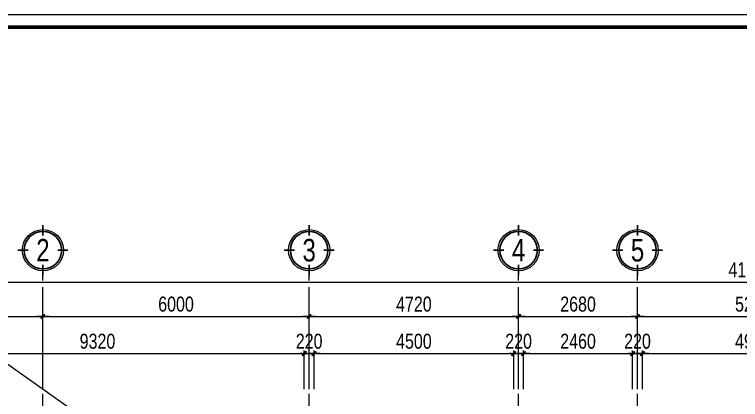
# Model space of a CAD drawing. Header units: millimetres. Extents: x 1109421 to 1726579, y -247837 to 144927.
# Drawn here: x 1647823 to 1664183, y -200429 to -191761 of the extents above; entities that cross this region are included whole.
import ezdxf
from ezdxf.enums import TextEntityAlignment as Align

# ---------------------------------------------------------------- set-up
doc = ezdxf.new("R2010")
doc.units = ezdxf.units.MM
doc.header["$LTSCALE"] = 600
doc.header["$MEASUREMENT"] = 0
doc.linetypes.add('CENTER', pattern=[2, 1.25, -0.25, 0.25, -0.25])
doc.layers.get('0').update_dxf_attribs({"lineweight": 0})
doc.layers.get('Defpoints').update_dxf_attribs({"lineweight": 0})
for name, color, linetype, lineweight in [('dim', 144, 'Continuous', 13), ('Khungten_LCDI', 7, 'Continuous', 25), ('LC ISO', 153, 'Continuous', 13), ('LC Text1', 3, 'Continuous', 20), ('truc', 76, 'CENTER', 9)]:
    doc.layers.add(name, color=color, linetype=linetype, lineweight=lineweight)
doc.layers.add('KCS_Plotter', color=11, linetype='Continuous', plot=False)
doc.styles.add('EG 1', font='VHAVANB.TTF')
doc.styles.add('HOATBIF', font='hoatbif.shx', dxfattribs={"width": 0.8})
doc.styles.add('Khungten', font='VHAVAN.TTF', dxfattribs={"width": 0.9, "height": 5000})
doc.styles.add('Tahoma', font='tahoma.ttf')
doc.styles.add('Title', font='VHBLACK.TTF')
doc.dimstyles.new('1-135', dxfattribs={"dimscale": 135, "dimtxt": 2.5, "dimasz": 0.35, "dimexe": 0.5, "dimexo": 0, "dimgap": 0.8, "dimtad": 1, "dimdec": 0, "dimzin": 0, "dimdsep": 46, "dimtxsty": 'HOATBIF', "dimblk1": 'DOT', "dimblk2": 'DOT', "dimsah": 1, "dimcen": -1, "dimdle": 1, "dimclrd": 256, "dimclre": 256, "dimclrt": 4, "dimadec": 3, "dimazin": 2, "dimtfac": 0.333333, "dimtdec": 0, "dimtix": 1, "dimtmove": 2, "dimatfit": 3, "dimldrblk": 'DOT', "dimfxl": 1, "dimtvp": 0.833333, "dimtolj": 1, "dimtzin": 0, "dimarcsym": 0})

# ---------------------------------------------------------------- blocks, each defined once
blk = doc.blocks.new('A$Cb3b0a436')
at = {"layer": 'Defpoints', "color": 0, "lineweight": 0}
blk.add_lwpolyline([(6.98, 0), (6.98, 297), (426.98, 297), (426.98, 0)], close=True, dxfattribs=at)
at = {"layer": 'Khungten_LCDI', "color": 5, "lineweight": 60}
blk.add_lwpolyline([(18.98, 2), (18.98, 295), (424.98, 295), (424.98, 2)], close=True, dxfattribs=at)
at = {"color": 7, "style": 'Khungten', "width": 0.8}
for tag, p in [('REVISION', (413.97, 41.04)), ('NGAYHT', (414.44, 32.41))]:
    blk.add_attdef(tag, text='', height=2, dxfattribs=at).set_placement(p, align=Align.CENTER)
at = {"layer": 'LC Text1', "style": 'Title', "width": 1.485915}
for tag, p, p2 in [('TENBANVE1', (388.11, 59.64), (422.38, 59.64)), ('TENBANVE2', (388.11, 52.88), (422.38, 52.88))]:
    blk.add_attdef(tag, text='', height=2.5, dxfattribs=at).set_placement(p, p2, align=Align.FIT)
at = {"layer": 'LC Text1', "style": 'Title', "width": 0.7}
blk.add_attdef('SOBANVE', text='', height=2.5, dxfattribs=at).set_placement((414.6, 9.54), align=Align.CENTER)
blk = doc.blocks.new('DOT')
at = {"layer": 'dim'}
for p, q in [((-3, 0), (3, 0)), ((-1, -1), (1, 1))]:
    blk.add_line(p, q, dxfattribs=at)
blk.add_lwpolyline([(0.5, 1), (-1, -0.5), (-0.5, -1), (1, 0.5)], close=True, dxfattribs=at)
blk = doc.blocks.new('*D1637')
at = {"layer": 'Defpoints', "color": 0, "transparency": 16777216}
for p in [(1654353, -199396), (1645033, -200201), (1654353, -200201)]:
    blk.add_point(p, dxfattribs=at)
at = {"layer": 'dim', "lineweight": -2, "transparency": 16777216}
for p, q in [((1645033, -200201), (1645033, -199329)), ((1645081, -199396), (1654306, -199396)), ((1654353, -200201), (1654353, -199329))]:
    blk.add_line(p, q, dxfattribs=at)
at = {"layer": 'dim', "lineweight": -2, "transparency": 16777216, "xscale": 47.25, "yscale": 47.25, "zscale": 47.25, "rotation": 180}
blk.add_blockref('DOT', (1645033, -199396), dxfattribs=at)
at = {"layer": 'dim', "lineweight": -2, "transparency": 16777216, "xscale": 47.25, "yscale": 47.25, "zscale": 47.25}
blk.add_blockref('DOT', (1654353, -199396), dxfattribs=at)
at = {"layer": 'dim', "color": 4, "transparency": 16777216, "insert": (1649693, -199120), "char_height": 337.5, "attachment_point": 5, "style": 'HOATBIF'}
blk.add_mtext('\\A1;9320', dxfattribs=at)
blk = doc.blocks.new('_Dot')
at = {"color": 0, "linetype": 'ByBlock', "lineweight": -2}
blk.add_line((-0.5, 0), (-1, 0), dxfattribs=at)
at = {"color": 0, "linetype": 'ByBlock', "const_width": 0.5}
blk.add_lwpolyline([(-0.25, 0, 1), (0.25, 0, 1)], format="xyb", close=True, dxfattribs=at)
blk = doc.blocks.new('*D1638')
at = {"layer": 'Defpoints', "color": 0, "transparency": 16777216}
for p in [(1654573, -199396), (1654353, -200201), (1654573, -200201)]:
    blk.add_point(p, dxfattribs=at)
at = {"layer": 'dim', "lineweight": -2, "transparency": 16777216}
for p, q in [((1654306, -199396), (1654259, -199396)), ((1654353, -200201), (1654353, -199329)), ((1654353, -199396), (1654573, -199396)), ((1654573, -200201), (1654573, -199329)), ((1654621, -199396), (1654668, -199396))]:
    blk.add_line(p, q, dxfattribs=at)
at = {"layer": 'dim', "lineweight": -2, "transparency": 16777216, "xscale": 47.25, "yscale": 47.25, "zscale": 47.25}
blk.add_blockref('DOT', (1654353, -199396), dxfattribs=at)
at = {"layer": 'dim', "lineweight": -2, "transparency": 16777216, "xscale": 47.25, "yscale": 47.25, "zscale": 47.25, "rotation": 180}
blk.add_blockref('DOT', (1654573, -199396), dxfattribs=at)
at = {"layer": 'dim', "color": 4, "transparency": 16777216, "insert": (1654463, -199120), "char_height": 337.5, "attachment_point": 5, "style": 'HOATBIF'}
blk.add_mtext('\\A1;220', dxfattribs=at)
blk = doc.blocks.new('*D1639')
at = {"layer": 'Defpoints', "color": 0, "transparency": 16777216}
for p in [(1659073, -199396), (1654573, -200201), (1659073, -200201)]:
    blk.add_point(p, dxfattribs=at)
at = {"layer": 'dim', "lineweight": -2, "transparency": 16777216}
for p, q in [((1654573, -200201), (1654573, -199329)), ((1654621, -199396), (1659026, -199396)), ((1659073, -200201), (1659073, -199329))]:
    blk.add_line(p, q, dxfattribs=at)
at = {"layer": 'dim', "lineweight": -2, "transparency": 16777216, "xscale": 47.25, "yscale": 47.25, "zscale": 47.25, "rotation": 180}
blk.add_blockref('DOT', (1654573, -199396), dxfattribs=at)
at = {"layer": 'dim', "lineweight": -2, "transparency": 16777216, "xscale": 47.25, "yscale": 47.25, "zscale": 47.25}
blk.add_blockref('DOT', (1659073, -199396), dxfattribs=at)
at = {"layer": 'dim', "color": 4, "transparency": 16777216, "insert": (1656823, -199120), "char_height": 337.5, "attachment_point": 5, "style": 'HOATBIF'}
blk.add_mtext('\\A1;4500', dxfattribs=at)
blk = doc.blocks.new('*D1640')
at = {"layer": 'Defpoints', "color": 0, "transparency": 16777216}
for p in [(1659293, -199396), (1659073, -200201), (1659293, -200201)]:
    blk.add_point(p, dxfattribs=at)
at = {"layer": 'dim', "lineweight": -2, "transparency": 16777216}
for p, q in [((1659026, -199396), (1658979, -199396)), ((1659073, -200201), (1659073, -199329)), ((1659073, -199396), (1659293, -199396)), ((1659293, -200201), (1659293, -199329)), ((1659341, -199396), (1659388, -199396))]:
    blk.add_line(p, q, dxfattribs=at)
at = {"layer": 'dim', "lineweight": -2, "transparency": 16777216, "xscale": 47.25, "yscale": 47.25, "zscale": 47.25}
blk.add_blockref('DOT', (1659073, -199396), dxfattribs=at)
at = {"layer": 'dim', "lineweight": -2, "transparency": 16777216, "xscale": 47.25, "yscale": 47.25, "zscale": 47.25, "rotation": 180}
blk.add_blockref('DOT', (1659293, -199396), dxfattribs=at)
at = {"layer": 'dim', "color": 4, "transparency": 16777216, "insert": (1659183, -199120), "char_height": 337.5, "attachment_point": 5, "style": 'HOATBIF'}
blk.add_mtext('\\A1;220', dxfattribs=at)
blk = doc.blocks.new('*D1641')
at = {"layer": 'Defpoints', "color": 0, "transparency": 16777216}
for p in [(1661753, -199396), (1659293, -200201), (1661753, -200201)]:
    blk.add_point(p, dxfattribs=at)
at = {"layer": 'dim', "lineweight": -2, "transparency": 16777216}
for p, q in [((1659293, -200201), (1659293, -199329)), ((1659341, -199396), (1661706, -199396)), ((1661753, -200201), (1661753, -199329))]:
    blk.add_line(p, q, dxfattribs=at)
at = {"layer": 'dim', "lineweight": -2, "transparency": 16777216, "xscale": 47.25, "yscale": 47.25, "zscale": 47.25, "rotation": 180}
blk.add_blockref('DOT', (1659293, -199396), dxfattribs=at)
at = {"layer": 'dim', "lineweight": -2, "transparency": 16777216, "xscale": 47.25, "yscale": 47.25, "zscale": 47.25}
blk.add_blockref('DOT', (1661753, -199396), dxfattribs=at)
at = {"layer": 'dim', "color": 4, "transparency": 16777216, "insert": (1660523, -199120), "char_height": 337.5, "attachment_point": 5, "style": 'HOATBIF'}
blk.add_mtext('\\A1;2460', dxfattribs=at)
blk = doc.blocks.new('*D1642')
at = {"layer": 'Defpoints', "color": 0, "transparency": 16777216}
for p in [(1661973, -199396), (1661753, -200201), (1661973, -200201)]:
    blk.add_point(p, dxfattribs=at)
at = {"layer": 'dim', "lineweight": -2, "transparency": 16777216}
for p, q in [((1661706, -199396), (1661659, -199396)), ((1661753, -200201), (1661753, -199329)), ((1661753, -199396), (1661973, -199396)), ((1661973, -200201), (1661973, -199329)), ((1662021, -199396), (1662068, -199396))]:
    blk.add_line(p, q, dxfattribs=at)
at = {"layer": 'dim', "lineweight": -2, "transparency": 16777216, "xscale": 47.25, "yscale": 47.25, "zscale": 47.25}
blk.add_blockref('DOT', (1661753, -199396), dxfattribs=at)
at = {"layer": 'dim', "lineweight": -2, "transparency": 16777216, "xscale": 47.25, "yscale": 47.25, "zscale": 47.25, "rotation": 180}
blk.add_blockref('DOT', (1661973, -199396), dxfattribs=at)
at = {"layer": 'dim', "color": 4, "transparency": 16777216, "insert": (1661863, -199120), "char_height": 337.5, "attachment_point": 5, "style": 'HOATBIF'}
blk.add_mtext('\\A1;220', dxfattribs=at)
blk = doc.blocks.new('*D1643')
at = {"layer": 'Defpoints', "color": 0, "transparency": 16777216}
for p in [(1666953, -199396), (1661973, -200201), (1666953, -200201)]:
    blk.add_point(p, dxfattribs=at)
at = {"layer": 'dim', "lineweight": -2, "transparency": 16777216}
for p, q in [((1661973, -200201), (1661973, -199329)), ((1662021, -199396), (1666906, -199396)), ((1666953, -200201), (1666953, -199329))]:
    blk.add_line(p, q, dxfattribs=at)
at = {"layer": 'dim', "lineweight": -2, "transparency": 16777216, "xscale": 47.25, "yscale": 47.25, "zscale": 47.25, "rotation": 180}
blk.add_blockref('DOT', (1661973, -199396), dxfattribs=at)
at = {"layer": 'dim', "lineweight": -2, "transparency": 16777216, "xscale": 47.25, "yscale": 47.25, "zscale": 47.25}
blk.add_blockref('DOT', (1666953, -199396), dxfattribs=at)
at = {"layer": 'dim', "color": 4, "transparency": 16777216, "insert": (1664463, -199120), "char_height": 337.5, "attachment_point": 5, "style": 'HOATBIF'}
blk.add_mtext('\\A1;4980', dxfattribs=at)
blk = doc.blocks.new('*D1654')
at = {"layer": 'Defpoints', "color": 0, "transparency": 16777216}
for p in [(1648463, -198561), (1642463, -200201), (1648463, -200201)]:
    blk.add_point(p, dxfattribs=at)
at = {"layer": 'dim', "lineweight": -2, "transparency": 16777216}
for p, q in [((1642463, -200201), (1642463, -198494)), ((1642511, -198561), (1648416, -198561)), ((1648463, -200201), (1648463, -198494))]:
    blk.add_line(p, q, dxfattribs=at)
at = {"layer": 'dim', "lineweight": -2, "transparency": 16777216, "xscale": 47.25, "yscale": 47.25, "zscale": 47.25, "rotation": 180}
blk.add_blockref('DOT', (1642463, -198561), dxfattribs=at)
at = {"layer": 'dim', "lineweight": -2, "transparency": 16777216, "xscale": 47.25, "yscale": 47.25, "zscale": 47.25}
blk.add_blockref('DOT', (1648463, -198561), dxfattribs=at)
at = {"layer": 'dim', "color": 4, "transparency": 16777216, "insert": (1645463, -198284), "char_height": 337.5, "attachment_point": 5, "style": 'HOATBIF'}
blk.add_mtext('\\A1;6000', dxfattribs=at)
blk = doc.blocks.new('*D1655')
at = {"layer": 'Defpoints', "color": 0, "transparency": 16777216}
for p in [(1654463, -198561), (1648463, -200201), (1654463, -200201)]:
    blk.add_point(p, dxfattribs=at)
at = {"layer": 'dim', "lineweight": -2, "transparency": 16777216}
for p, q in [((1648463, -200201), (1648463, -198494)), ((1648511, -198561), (1654416, -198561)), ((1654463, -200201), (1654463, -198494))]:
    blk.add_line(p, q, dxfattribs=at)
at = {"layer": 'dim', "lineweight": -2, "transparency": 16777216, "xscale": 47.25, "yscale": 47.25, "zscale": 47.25, "rotation": 180}
blk.add_blockref('DOT', (1648463, -198561), dxfattribs=at)
at = {"layer": 'dim', "lineweight": -2, "transparency": 16777216, "xscale": 47.25, "yscale": 47.25, "zscale": 47.25}
blk.add_blockref('DOT', (1654463, -198561), dxfattribs=at)
at = {"layer": 'dim', "color": 4, "transparency": 16777216, "insert": (1651463, -198284), "char_height": 337.5, "attachment_point": 5, "style": 'HOATBIF'}
blk.add_mtext('\\A1;6000', dxfattribs=at)
blk = doc.blocks.new('*D1656')
at = {"layer": 'Defpoints', "color": 0, "transparency": 16777216}
for p in [(1659183, -198561), (1654463, -200201), (1659183, -200201)]:
    blk.add_point(p, dxfattribs=at)
at = {"layer": 'dim', "lineweight": -2, "transparency": 16777216}
for p, q in [((1654463, -200201), (1654463, -198494)), ((1654511, -198561), (1659136, -198561)), ((1659183, -200201), (1659183, -198494))]:
    blk.add_line(p, q, dxfattribs=at)
at = {"layer": 'dim', "lineweight": -2, "transparency": 16777216, "xscale": 47.25, "yscale": 47.25, "zscale": 47.25, "rotation": 180}
blk.add_blockref('DOT', (1654463, -198561), dxfattribs=at)
at = {"layer": 'dim', "lineweight": -2, "transparency": 16777216, "xscale": 47.25, "yscale": 47.25, "zscale": 47.25}
blk.add_blockref('DOT', (1659183, -198561), dxfattribs=at)
at = {"layer": 'dim', "color": 4, "transparency": 16777216, "insert": (1656823, -198284), "char_height": 337.5, "attachment_point": 5, "style": 'HOATBIF'}
blk.add_mtext('\\A1;4720', dxfattribs=at)
blk = doc.blocks.new('*D1657')
at = {"layer": 'Defpoints', "color": 0, "transparency": 16777216}
for p in [(1661863, -198561), (1659183, -200201), (1661863, -200201)]:
    blk.add_point(p, dxfattribs=at)
at = {"layer": 'dim', "lineweight": -2, "transparency": 16777216}
for p, q in [((1659183, -200201), (1659183, -198494)), ((1659231, -198561), (1661816, -198561)), ((1661863, -200201), (1661863, -198494))]:
    blk.add_line(p, q, dxfattribs=at)
at = {"layer": 'dim', "lineweight": -2, "transparency": 16777216, "xscale": 47.25, "yscale": 47.25, "zscale": 47.25, "rotation": 180}
blk.add_blockref('DOT', (1659183, -198561), dxfattribs=at)
at = {"layer": 'dim', "lineweight": -2, "transparency": 16777216, "xscale": 47.25, "yscale": 47.25, "zscale": 47.25}
blk.add_blockref('DOT', (1661863, -198561), dxfattribs=at)
at = {"layer": 'dim', "color": 4, "transparency": 16777216, "insert": (1660523, -198284), "char_height": 337.5, "attachment_point": 5, "style": 'HOATBIF'}
blk.add_mtext('\\A1;2680', dxfattribs=at)
blk = doc.blocks.new('KyHieu TrucDinhVi')
at = {"color": 7, "lineweight": 30}
for p, q in [((0, 2.36), (0, 4)), ((-2.36, 0), (-4, 0)), ((2.36, 0), (4, 0)), ((0, -2.36), (0, -4))]:
    blk.add_line(p, q, dxfattribs=at)
blk.add_circle((0, 0), 3.3)
blk.add_circle((0, 0), 3, dxfattribs=at)
at = {"ltscale": 20, "style": 'Tahoma'}
blk.add_attdef('AA', text='', height=3, dxfattribs=at).set_placement((0, 0), align=Align.MIDDLE_CENTER)
blk = doc.blocks.new('*D1660')
at = {"layer": 'Defpoints', "color": 0, "transparency": 16777216}
for p in [(1667063, -198561), (1661863, -200201), (1667063, -200201)]:
    blk.add_point(p, dxfattribs=at)
at = {"layer": 'dim', "lineweight": -2, "transparency": 16777216}
for p, q in [((1661863, -200201), (1661863, -198494)), ((1661911, -198561), (1667016, -198561)), ((1667063, -200201), (1667063, -198494))]:
    blk.add_line(p, q, dxfattribs=at)
at = {"layer": 'dim', "lineweight": -2, "transparency": 16777216, "xscale": 47.25, "yscale": 47.25, "zscale": 47.25, "rotation": 180}
blk.add_blockref('DOT', (1661863, -198561), dxfattribs=at)
at = {"layer": 'dim', "lineweight": -2, "transparency": 16777216, "xscale": 47.25, "yscale": 47.25, "zscale": 47.25}
blk.add_blockref('DOT', (1667063, -198561), dxfattribs=at)
at = {"layer": 'dim', "color": 4, "transparency": 16777216, "insert": (1664463, -198284), "char_height": 337.5, "attachment_point": 5, "style": 'HOATBIF'}
blk.add_mtext('\\A1;5200', dxfattribs=at)
blk = doc.blocks.new('*D1661')
at = {"layer": 'Defpoints', "color": 0, "transparency": 16777216}
for p in [(1684263, -197786), (1642463, -200201), (1684263, -200201)]:
    blk.add_point(p, dxfattribs=at)
at = {"layer": 'dim', "lineweight": -2, "transparency": 16777216}
for p, q in [((1642463, -200201), (1642463, -197719)), ((1642511, -197786), (1684216, -197786)), ((1684263, -200201), (1684263, -197719))]:
    blk.add_line(p, q, dxfattribs=at)
at = {"layer": 'dim', "lineweight": -2, "transparency": 16777216, "xscale": 47.25, "yscale": 47.25, "zscale": 47.25, "rotation": 180}
blk.add_blockref('DOT', (1642463, -197786), dxfattribs=at)
at = {"layer": 'dim', "lineweight": -2, "transparency": 16777216, "xscale": 47.25, "yscale": 47.25, "zscale": 47.25}
blk.add_blockref('DOT', (1684263, -197786), dxfattribs=at)
at = {"layer": 'dim', "color": 4, "transparency": 16777216, "insert": (1664413, -197510), "char_height": 337.5, "attachment_point": 5, "style": 'HOATBIF'}
blk.add_mtext('\\A1;41800', dxfattribs=at)

msp = doc.modelspace()

# ---------------------------------------------------------------- linework, layer by layer
at = {"layer": 'KCS_Plotter'}
msp.add_line((1636541.2, -191761.5), (1696748.3, -234336.5), dxfattribs=at)
at = {"layer": 'truc'}
for p, q in [((1648463.4, -217852.6), (1648463.4, -197632.2)), ((1654463.4, -217852.6), (1654463.4, -197632.2)), ((1659183.4, -217852.6), (1659183.4, -197632.2)), ((1661863.4, -217852.6), (1661863.4, -197632.2))]:
    msp.add_line(p, q, dxfattribs=at)

# ---------------------------------------------------------------- block references
at = {"xscale": 143.35021493995, "yscale": 143.35021493995, "zscale": 143.35021493995}
msp.add_blockref('A$Cb3b0a436', (1635540, -234336.5), dxfattribs=at)
at = {"layer": 'LC ISO'}
ref = msp.add_blockref('KyHieu TrucDinhVi', (1648463.4, -197068.8), dxfattribs=dict(at, xscale=140.8352653944289, yscale=140.8352653944289, zscale=140.8352653944289))
ref.add_attrib('AA', '2', dxfattribs={"layer": '0', "ltscale": 20, "height": 507, "style": 'EG 1', "width": 0.8}).set_placement((1648463.4, -197068.8), align=Align.MIDDLE_CENTER)
ref = msp.add_blockref('KyHieu TrucDinhVi', (1654463.4, -197068.8), dxfattribs=dict(at, xscale=140.8352653944289, yscale=140.8352653944289, zscale=140.8352653944289))
ref.add_attrib('AA', '3', dxfattribs={"layer": '0', "ltscale": 20, "height": 507, "style": 'EG 1', "width": 0.8}).set_placement((1654463.4, -197068.8), align=Align.MIDDLE_CENTER)
ref = msp.add_blockref('KyHieu TrucDinhVi', (1659183.4, -197068.8), dxfattribs=dict(at, xscale=140.8352653944289, yscale=140.8352653944289, zscale=140.8352653944289))
ref.add_attrib('AA', '4', dxfattribs={"layer": '0', "ltscale": 20, "height": 507, "style": 'EG 1', "width": 0.8}).set_placement((1659183.4, -197068.8), align=Align.MIDDLE_CENTER)
ref = msp.add_blockref('KyHieu TrucDinhVi', (1661863.4, -197068.8), dxfattribs=dict(at, xscale=140.8352653944289, yscale=140.8352653944289, zscale=140.8352653944289))
ref.add_attrib('AA', '5', dxfattribs={"layer": '0', "ltscale": 20, "height": 507, "style": 'EG 1', "width": 0.8}).set_placement((1661863.4, -197068.8), align=Align.MIDDLE_CENTER)

# ---------------------------------------------------------------- dimensions: what is measured, and where the dimension line sits
at = {"layer": 'dim'}
dim = msp.add_linear_dim(base=(1684263.4, -197786.4), p1=(1642463.4, -200200.8), p2=(1684263.4, -200200.8), dimstyle='1-135', dxfattribs=at)
dim.commit()
dim.dimension.update_dxf_attribs({"geometry": '*D1661', "text_midpoint": (1664413, -197509.7), "dimtype": 160})
for base, p1, p2, picture, middle in [((1648463.4, -198561.1), (1642463.4, -200200.8), (1648463.4, -200200.8), '*D1654', (1645463.4, -198284.4)), ((1654463.4, -198561.1), (1648463.4, -200200.8), (1654463.4, -200200.8), '*D1655', (1651463.4, -198284.4)), ((1659183.4, -198561.1), (1654463.4, -200200.8), (1659183.4, -200200.8), '*D1656', (1656823.4, -198284.4)), ((1661863.4, -198561.1), (1659183.4, -200200.8), (1661863.4, -200200.8), '*D1657', (1660523.4, -198284.4)), ((1667063.4, -198561.1), (1661863.4, -200200.8), (1667063.4, -200200.8), '*D1660', (1664463.4, -198284.4)), ((1654353.4, -199396.5), (1645033.4, -200200.8), (1654353.4, -200200.8), '*D1637', (1649693.4, -199119.7)), ((1654573.4, -199396.5), (1654353.4, -200200.8), (1654573.4, -200200.8), '*D1638', (1654463.4, -199119.7)), ((1659073.4, -199396.5), (1654573.4, -200200.8), (1659073.4, -200200.8), '*D1639', (1656823.4, -199119.7)), ((1659293.4, -199396.5), (1659073.4, -200200.8), (1659293.4, -200200.8), '*D1640', (1659183.4, -199119.7)), ((1661753.4, -199396.5), (1659293.4, -200200.8), (1661753.4, -200200.8), '*D1641', (1660523.4, -199119.7)), ((1661973.4, -199396.5), (1661753.4, -200200.8), (1661973.4, -200200.8), '*D1642', (1661863.4, -199119.7)), ((1666953.4, -199396.5), (1661973.4, -200200.8), (1666953.4, -200200.8), '*D1643', (1664463.4, -199119.7))]:
    dim = msp.add_linear_dim(base=base, p1=p1, p2=p2, dimstyle='1-135', dxfattribs=at)
    dim.commit()
    dim.dimension.update_dxf_attribs({"geometry": picture, "text_midpoint": middle})

doc.saveas('drawing.dxf')
